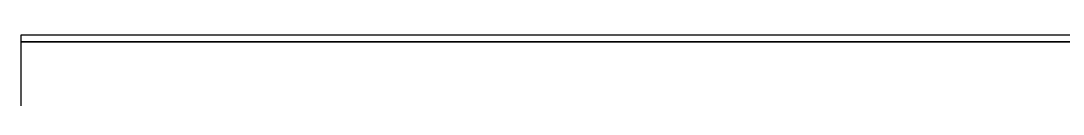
# Model space of a CAD drawing. Header units: centimetres. Extents: x -16.8 to 16.8, y -16.7 to 16.7.
# Drawn here: x -16.77 to 0, y 15.63 to 16.67 of the extents above; entities that cross this region are included whole.
import ezdxf

# ---------------------------------------------------------------- set-up
doc = ezdxf.new("R2010")
doc.units = ezdxf.units.CM
doc.header["$MEASUREMENT"] = 0
doc.layers.add('Layer 1', color=7, linetype='Continuous')

msp = doc.modelspace()

# ---------------------------------------------------------------- linework, layer by layer
at = {"layer": 'Layer 1', "color": 253}
msp.add_open_spline([(-16.77458, 16.66875), (-16.77458, 16.66875), (16.77458, 16.66875), (16.77458, 16.66875), (16.77458, 16.66875), (16.77458, 16.66875), (16.77458, 16.56292), (16.77458, 16.56292), (16.77458, 16.56292), (5.59153, 16.56292), (-5.59153, 16.56292), (-16.77458, 16.56292), (-16.77458, 16.56292), (-16.77458, 16.56292), (-16.77458, 16.66875), (-16.77458, 16.66875)], degree=3, knots=[0, 0, 0, 0, 0.2, 0.2, 0.2, 0.2, 0.4, 0.4, 0.4, 0.4, 0.6, 0.6, 0.6, 0.6, 1, 1, 1, 1], dxfattribs=at)
at = {"layer": 'Layer 1', "color": 7}
msp.add_open_spline([(-16.77458, 16.56292), (-5.59153, 16.56292), (5.59153, 16.56292), (16.77458, 16.56292), (16.77458, 16.56292), (16.77458, 16.56292), (16.77458, -16.66875), (16.77458, -16.66875), (16.77458, -16.66875), (16.77458, -16.66875), (-16.77458, -16.66875), (-16.77458, -16.66875), (-16.77458, -16.66875), (-16.77458, -16.66875), (-16.77458, 16.56292), (-16.77458, 16.56292), (-16.77458, 16.56292), (-16.77458, 16.56292), (-16.77458, 16.56292), (-16.77458, 16.56292)], degree=3, knots=[0, 0, 0, 0, 0.16666667, 0.16666667, 0.16666667, 0.16666667, 0.33333333, 0.33333333, 0.33333333, 0.33333333, 0.5, 0.5, 0.5, 0.5, 0.66666667, 0.66666667, 0.66666667, 0.66666667, 1, 1, 1, 1], dxfattribs=at)

doc.saveas('drawing.dxf')
